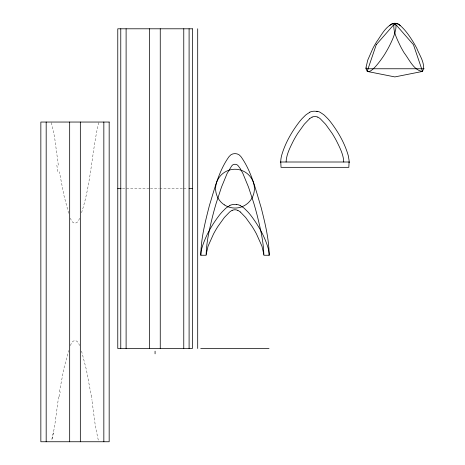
<?xml version="1.0" encoding="UTF-8"?>
<svg xmlns="http://www.w3.org/2000/svg" width="465" height="465" viewBox="0 0 465 465"><rect width="100%" height="100%" fill="white"/><g stroke="black" fill="none" stroke-linecap="round" stroke-linejoin="round"><path stroke-width="0.35" stroke-dasharray="2.33 1.74" d="M58.602 396.814L54.556 426.789L51.749 440.064L53.818 431.113M59.386 391.954L64.019 368.024L68.651 350.505M81.555 212.726C91.059 183.489 91.797 152.421 98.621 122.673M70.488 345.594C72.145 338.909 77.87 339.148 79.503 345.53M79.503 218.265C77.87 224.642 72.145 224.886 70.488 218.201M122.44 188.651L149.079 188.651M150.41 188.651L159.071 188.651M159.739 188.651L183.047 188.651M183.716 188.651L187.709 188.651M51.4 122.673L54.556 137.001L58.34 165.267M68.651 213.29L64.019 195.771L59.386 171.841M81.555 351.069L86.351 369.605L91.192 395.39M98.278 440.082L95.459 426.765L91.936 400.243M57.834 171.527A229.727 112.53 73.3 0 1 56.788 164.877M59.45 396.61A233.825 112.989 -73.5 0 1 60.235 391.786M91.268 395.407A217.05 103.643 73.6 0 1 92.012 400.26"/><path stroke-width="0.7" d="M343.757 162.006C343.449 154.386 339.712 147.405 336.398 140.709A114.14 114.14 0 0 0 332.08 133.298L325.581 124.242L320.251 118.726A20.204 20.204 0 0 0 317.851 117.093L317.764 117.07M269.165 255.256C269.049 239.091 265.073 223.229 261.173 207.64C255.831 190.313 251.728 171.701 241.01 156.728A21.675 21.675 0 0 0 240.707 156.38C238.057 152.677 231.942 152.648 229.297 156.374A21.192 21.192 0 0 0 228.797 156.961C218.678 171.26 214.597 188.86 209.453 205.344C205.263 221.671 200.99 238.295 200.839 255.256L206.169 255.256C206.344 241.986 209.541 228.972 212.627 216.132A339.688 339.688 0 0 1 216.179 203.286L221.491 187.116L227.118 173.486L231.721 165.877L233.093 164.627L234.924 164.232L236.865 164.622L238.179 165.767L240.324 168.696L242.875 173.462L248.502 187.099L253.826 203.281A339.683 339.683 0 0 1 257.378 216.132C260.458 228.972 263.655 241.986 263.829 255.256L269.165 255.256A16.694 16.694 0 0 0 269.113 253.425L268.439 249.35A40.257 40.257 0 0 0 268.154 248.2C264.643 236.243 258.296 225.24 250.786 215.365A67.123 67.123 0 0 0 247.787 211.808L244.573 208.599A29.952 29.952 0 0 0 243.712 207.861L240.138 205.507M349.075 162.279L348.82 167.336L281.034 167.336L280.779 162.279M206.169 254.32L208.053 246.188L213.534 233.953A114.14 114.14 0 0 1 217.847 226.548L224.339 217.498L229.664 211.988A20.477 20.477 0 0 1 232.076 210.337L232.163 210.32M309.591 118.738L304.267 124.254L297.774 133.304A114.14 114.14 0 0 0 293.462 140.709C290.143 147.405 286.405 154.386 286.097 162.006M392.018 23.825L391.943 23.866A20.477 20.477 0 0 0 389.536 25.511M312.091 117.07L312.015 117.11A20.477 20.477 0 0 0 309.609 118.761M309.859 112.222L306.202 114.628A30.039 30.039 0 0 0 305.342 115.367L302.128 118.575A67.21 67.21 0 0 0 299.135 122.132C291.625 132.002 285.289 143.005 281.778 154.955A34.189 34.189 0 0 0 281.023 158.391L280.814 160.175A16.426 16.426 0 0 0 280.773 162.279M229.931 205.472L226.275 207.878A30.039 30.039 0 0 0 225.415 208.611L222.206 211.825A67.21 67.21 0 0 0 219.213 215.382C211.697 225.246 205.361 236.249 201.851 248.2A34.189 34.189 0 0 0 201.095 251.635L200.886 253.425A16.717 16.717 0 0 0 200.834 255.256M365.548 68.762L424.161 68.762M280.29 162.006L349.564 162.006M117.773 188.651L121.103 188.651M189.046 188.651L192.376 188.651M200.7 348.5L269.026 348.5M316.462 111.245L317.665 111.431M236.534 204.495L237.737 204.676A9.3 9.3 0 0 1 240.149 205.495M397.685 23.825L397.767 23.866A20.204 20.204 0 0 1 400.162 25.499M237.836 210.32L237.911 210.36A20.204 20.204 0 0 1 240.306 211.994M240.324 211.976L245.654 217.486L252.152 226.548A114.14 114.14 0 0 1 256.471 233.953L261.952 246.188L263.829 254.32M197.701 28.795L197.701 348.5M189.098 28.795L189.098 348.5M183.768 28.795L183.768 348.5M160.256 28.795L160.256 348.5M155.072 351.168L155.072 353.83M149.602 28.795L149.602 348.5M126.108 28.795L126.108 348.5M120.772 28.795L120.772 348.5M103.84 122.045L103.84 441.75M80.335 122.045L80.335 441.75M69.674 122.045L69.674 441.75M46.18 122.045L46.18 441.75M229.89 205.373A11.741 11.741 0 0 1 236.511 204.629M232.192 210.378A6.533 6.533 0 0 1 237.795 210.401M312.12 117.128A6.533 6.533 0 0 1 317.723 117.151M309.818 112.123A11.741 11.741 0 0 1 316.438 111.385M317.671 111.42A9.3 9.3 0 0 1 320.071 112.251L323.64 114.617A29.952 29.952 0 0 1 324.5 115.355L327.715 118.563A67.123 67.123 0 0 1 330.708 122.121C338.229 131.99 344.565 142.999 348.076 154.955A40.257 40.257 0 0 1 348.366 156.101L349.041 160.175A16.409 16.409 0 0 1 349.081 162.279M392.047 23.884A6.533 6.533 0 0 1 397.651 23.901M366.065 67.216C366.728 81.753 384.113 55.661 385.508 52.917A114.204 114.204 0 0 0 389.199 46.361C391.966 40.897 394.57 35.241 395.756 29.202C395.965 27.301 396.651 24.058 394.279 23.267C385.741 25.674 381.422 35.259 376.511 41.978A114.204 114.204 0 0 0 372.82 48.534L367.803 59.973L366.065 67.216M393.803 25.313C393.529 32.817 397.412 39.746 400.505 46.361A114.204 114.204 0 0 0 404.195 52.917C409.124 59.2 413.769 70.541 422.54 71.424C426.01 64.042 419.511 55.451 416.89 48.534A114.204 114.204 0 0 0 413.199 41.978C409.514 36.061 405.532 30.184 400.266 25.558C398.726 23.872 394.349 21.634 393.803 25.313M376.249 44.698L367.164 71.424L394.855 76.917L422.54 71.424L413.455 44.698L394.855 23.471L376.249 44.698M192.376 28.795L117.773 28.795L117.773 348.5L192.376 348.5L192.376 28.795M109.17 122.045L40.85 122.045L40.85 441.75L109.17 441.75L109.17 122.045M224.333 204.867A19.414 19.414 0 0 0 254.378 189.784A19.414 19.414 0 0 0 226.292 171.3A19.414 19.414 0 0 0 224.333 204.867"/></g></svg>
